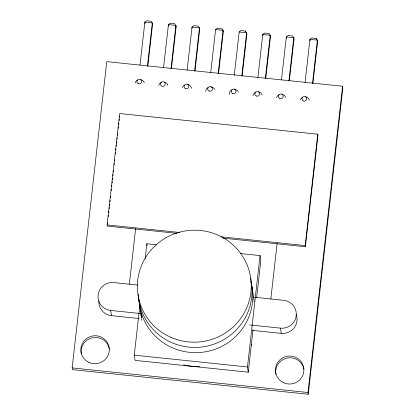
<?xml version="1.0" encoding="UTF-8"?>
<svg xmlns="http://www.w3.org/2000/svg" width="415" height="415" viewBox="0 0 415 415"><rect width="100%" height="100%" fill="white"/><g stroke="black" fill="none" stroke-linecap="round" stroke-linejoin="round"><path stroke-width="0.62" d="M72.158 367.903L106.764 61.638L342.583 86.242L342.842 87.985L308.236 394.25L72.418 369.646L72.158 367.903L307.977 392.507L308.236 394.25M176.733 233.323L107.272 226.076L107.101 224.914L119.686 113.544L317.771 134.211L317.942 135.373L305.357 246.743L223.037 238.153M107.563 223.498L107.708 222.212M108.362 216.417L108.507 215.131M108.803 212.558L108.948 211.266M109.238 208.693L109.384 207.407M109.602 205.472L109.747 204.185M110.037 201.612L110.183 200.326M110.473 197.748L110.618 196.461M111.272 190.667L111.417 189.38M111.708 186.807L111.858 185.515M112.149 182.942L112.294 181.656M112.512 179.726L112.657 178.434M112.947 175.861L113.093 174.575M113.383 171.997L113.528 170.71M114.182 164.916L114.327 163.629M114.618 161.056L114.763 159.77M115.422 153.975L115.567 152.689M115.858 150.111L116.003 148.824M116.293 146.251L116.439 144.96M116.657 143.03L116.802 141.743M117.092 139.165L117.238 137.879M117.528 135.306L117.673 134.019M118.332 128.225L118.477 126.938M118.768 124.36L118.913 123.073M119.204 120.5L119.349 119.214M119.567 117.279L119.712 115.993M139.985 65.197L144.851 22.145L146.599 20.75L151.07 21.217L152.31 22.924L152.533 24.444L147.802 66.301M147.444 65.975L152.31 22.924L144.851 22.145L145.074 23.665M129.345 284.202L135.653 228.39M163.567 67.655L168.433 24.61L170.181 23.209L174.653 23.676L175.893 25.388L176.116 26.902L171.385 68.76M253.036 329.702L248.237 372.188L135.046 360.376L134.273 355.147L139.943 304.932M145.183 258.581L146.858 243.776L156.502 244.783M171.027 68.433L175.893 25.388L168.433 24.61L168.692 26.083M187.149 70.114L192.015 27.068L193.763 25.673L198.235 26.14L199.475 27.847L199.698 29.366L194.967 71.224M194.609 70.892L199.475 27.847L192.015 27.068L192.166 28.08M210.732 72.578L215.598 29.527L217.341 28.132L221.818 28.599L223.057 30.305L223.28 31.825L218.549 73.683M218.191 73.356L223.057 30.305L215.598 29.527M234.314 75.037L239.18 31.991L240.923 30.591L245.4 31.058L246.635 32.769L246.863 34.284L242.132 76.142M241.774 75.815L246.635 32.769L239.18 31.991M257.897 77.496L262.762 34.45L264.505 33.055L268.982 33.522L270.217 35.228L270.445 36.748L265.714 78.606M265.356 78.274L270.217 35.228L262.762 34.45L262.908 35.462M248.237 372.188L247.465 366.959L260.049 255.588L240.757 253.575M256.678 297.514L260.822 260.817L260.049 255.588M281.479 79.96L286.34 36.909L288.088 35.514L292.565 35.98L293.799 37.687L294.022 39.207L289.369 80.422M288.939 80.738L293.799 37.687L286.34 36.909L286.568 38.429M270.839 298.966L277.142 243.154M305.061 82.419L309.922 39.368L311.67 37.973L316.147 38.439L317.382 40.151L317.605 41.666L312.879 83.524M312.516 83.197L317.382 40.151L309.922 39.368L310.15 40.888M305.357 246.743L305.186 245.581L317.771 134.211M307.977 392.507L342.583 86.242M234.376 89.495L235.668 89.624M107.101 224.914L179.778 232.499M220.936 236.794L305.186 245.581M137.635 285.069L113.84 282.589A14.24 13.996 -8.4 0 0 98.116 295.034A14.24 13.996 -8.4 0 0 110.691 310.43L111.464 315.659L139.118 318.549M253.399 297.15L283.627 300.304A14.24 13.996 -8.4 0 1 296.201 315.701A14.24 13.996 -8.4 0 1 280.483 328.146L249.612 324.924M110.691 310.43L141.562 313.652M252.315 330.356L281.256 333.375A14.24 13.996 -8.4 0 0 296.128 314.404M134.273 355.147L247.465 366.959M317.153 40.878L317.605 41.666M293.613 38.481L294.022 39.207M269.952 35.892L270.445 36.748M246.297 33.304L246.863 34.284M222.642 30.715L223.28 31.825M199.164 28.433L199.698 29.366M175.758 26.275L176.116 26.902M152.103 23.686L152.533 24.444M316.147 38.439L316.282 39.352M245.4 31.058L245.535 31.971M280.483 328.146L281.256 333.375M251.381 344.346L251.552 345.508M146.858 243.776L147.112 245.519M252.014 287.004L253.918 300.087M139.077 300.974L141.499 317.963M141.676 319.223L141.857 320.484M135.114 83.021A4.747 4.664 -8.4 0 1 137.598 79.996M140.898 79.644A4.747 4.664 -8.4 0 1 144.218 82.689M158.696 85.48A4.747 4.664 -8.4 0 1 161.181 82.455M164.48 82.103A4.747 4.664 -8.4 0 1 167.893 85.464M182.372 87.622A4.747 4.664 -8.4 0 1 184.177 85.257M187.393 84.447A4.747 4.664 -8.4 0 1 191.543 88.255M205.71 91.388A4.747 4.664 -8.4 0 1 208.045 87.539M210.976 86.906A4.747 4.664 -8.4 0 1 214.705 89.453M229.313 94.516A4.747 4.664 -8.4 0 1 231.928 89.837M234.558 89.37A4.747 4.664 -8.4 0 1 238.428 92.218M252.948 95.647A4.747 4.664 -8.4 0 1 255.816 92.161M258.478 91.876A4.747 4.664 -8.4 0 1 262.124 94.988M276.603 97.784A4.747 4.664 -8.4 0 1 279.088 94.76M282.06 94.335A4.747 4.664 -8.4 0 1 285.707 97.452M300.284 99.922A4.747 4.664 -8.4 0 1 302.374 97.38M305.637 96.799A4.747 4.664 -8.4 0 1 309.382 100.228M81.309 353.985A14.24 13.996 -8.4 0 1 92.851 337.706A14.24 13.996 -8.4 0 1 109.342 348.974M275.897 374.288A14.24 13.996 -8.4 0 1 287.439 358.01A14.24 13.996 -8.4 0 1 303.936 369.277M199.76 366.554A56.964 55.973 -8.4 0 1 183.648 364.873M141.499 318.362A56.964 55.973 -8.4 0 1 141.1 314.388M254.011 300.574A56.964 55.973 -8.4 0 1 254.198 301.7M250.81 281.64A56.964 55.973 -8.4 0 1 204.886 351.894A56.964 55.973 -8.4 0 1 139.004 299.817M250.499 278.18A56.964 55.973 -8.4 0 1 202.899 346.847A56.964 55.973 -8.4 0 1 138.205 294.007M111.464 315.659A14.24 13.996 -8.4 0 1 98.843 300.771M138.356 83.685A2.376 2.334 -8.4 0 0 141.681 81.299A2.376 2.334 -8.4 0 0 137.93 79.67A2.376 2.334 -8.4 0 0 138.356 83.685M161.933 86.149A2.376 2.334 -8.4 0 0 165.263 83.757A2.376 2.334 -8.4 0 0 161.513 82.129A2.376 2.334 -8.4 0 0 161.933 86.149M185.515 88.608A2.376 2.334 -8.4 0 0 188.846 86.221A2.376 2.334 -8.4 0 0 185.095 84.587A2.376 2.334 -8.4 0 0 185.515 88.608M209.098 91.067A2.376 2.334 -8.4 0 0 212.428 88.68A2.376 2.334 -8.4 0 0 208.672 87.051A2.376 2.334 -8.4 0 0 209.098 91.067M232.68 93.531A2.376 2.334 -8.4 0 0 236.011 91.139A2.376 2.334 -8.4 0 0 232.255 89.51A2.376 2.334 -8.4 0 0 232.68 93.531M256.263 95.99A2.376 2.334 -8.4 0 0 259.593 93.603A2.376 2.334 -8.4 0 0 255.837 91.969A2.376 2.334 -8.4 0 0 256.263 95.99M279.845 98.448A2.376 2.334 -8.4 0 0 283.17 96.062A2.376 2.334 -8.4 0 0 279.42 94.433A2.376 2.334 -8.4 0 0 279.845 98.448M303.427 100.907A2.376 2.334 -8.4 0 0 306.752 98.521A2.376 2.334 -8.4 0 0 303.002 96.892A2.376 2.334 -8.4 0 0 303.427 100.907M89.261 362.544A14.24 13.996 -8.4 0 0 109.228 348.221A14.24 13.996 -8.4 0 0 86.714 338.443A14.24 13.996 -8.4 0 0 89.261 362.544M283.85 382.848A14.24 13.996 -8.4 0 0 303.816 368.52A14.24 13.996 -8.4 0 0 281.303 358.747A14.24 13.996 -8.4 0 0 283.85 382.848M171.099 337.426A56.964 55.973 -8.4 0 0 250.966 280.12A56.964 55.973 -8.4 0 0 160.911 241.006A56.964 55.973 -8.4 0 0 171.099 337.426"/></g></svg>
